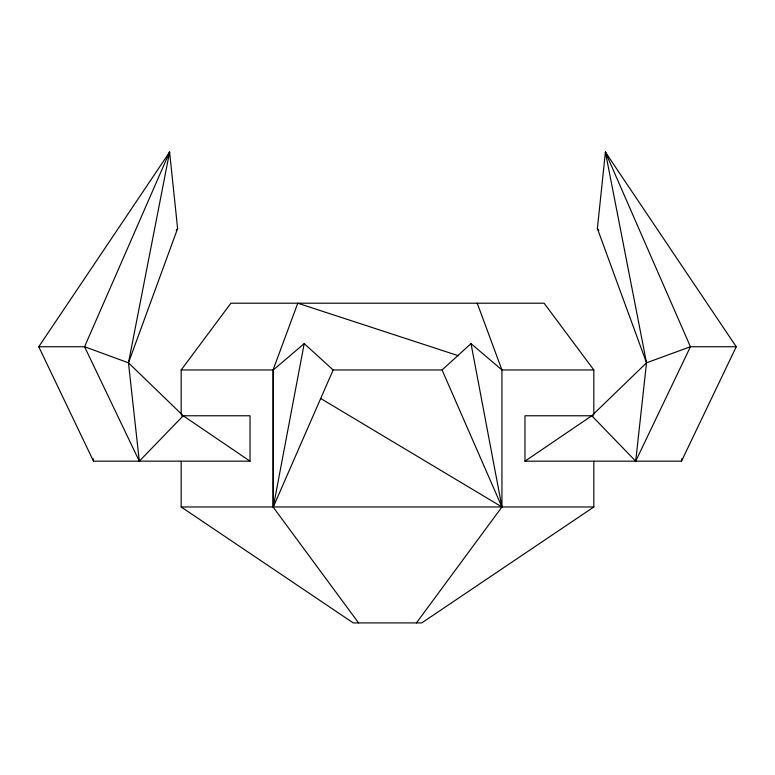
<?xml version="1.0" encoding="UTF-8"?>
<svg xmlns="http://www.w3.org/2000/svg" width="775" height="775" viewBox="0 0 775 775"><rect width="100%" height="100%" fill="white"/><g stroke="black" fill="none" stroke-linecap="round" stroke-linejoin="round"><path stroke-width="1.16" d="M524.975 461.173L591.78 415.768L635.694 461.173L646.524 362.816L597.389 228.557L605.401 152.094L736.25 346.745L681.506 461.173L524.975 461.173L524.975 415.768L593.447 415.768M681.506 461.173L681.768 458.771M273.294 506.976L304.217 343.616L333.163 369.966L273.294 506.976L273.294 369.966L304.217 343.616M250.025 461.173L183.22 415.768L139.306 461.173L128.476 362.816L169.599 152.094L38.75 346.745L93.494 461.173L250.025 461.173L250.025 415.768L181.553 415.768M183.22 415.768L128.476 362.816L177.611 228.557L169.599 152.094L84.562 346.745L139.306 461.173M358.573 622.906L273.062 506.976L273.062 369.966L297.774 303.209L458.354 355.715M168.214 155.436L169.599 152.094M635.694 461.173L690.438 346.745L605.401 152.094L646.524 362.816L591.78 415.768M176.216 230.533L177.611 228.557M416.427 622.906L501.938 506.976L501.938 369.966L477.226 303.209M181.176 414.431L181.176 369.966L230.902 303.209L544.098 303.209L593.824 369.966L593.824 414.431M332.194 369.966L442.07 369.966L471.016 343.616L501.938 369.966L593.824 369.966M593.824 461.299L593.824 506.976L421.774 622.906L353.226 622.906L181.176 506.976L181.176 461.299M646.524 362.816L690.438 346.745L736.25 346.745M38.75 346.745L84.562 346.745L128.476 362.816M181.176 369.966L273.294 369.966M181.176 506.976L593.824 506.976M320.695 398.476L501.938 506.976L471.016 343.616M597.389 228.557L598.784 230.533M442.07 369.966L501.938 506.976M605.401 152.094L606.786 155.436M93.233 458.771L93.494 461.173"/></g></svg>
